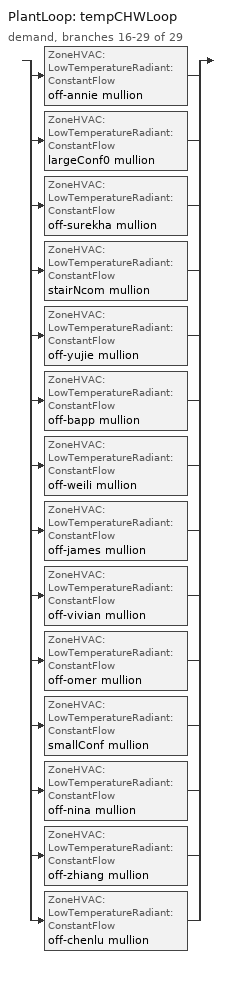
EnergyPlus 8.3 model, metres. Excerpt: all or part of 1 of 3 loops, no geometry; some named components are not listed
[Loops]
PlantLoop 'tempCHWLoop'
 demand, branches 16-29 of 29: split
  | ZoneHVAC:LowTemperatureRadiant:ConstantFlow 'off-annie mullion'
  | ZoneHVAC:LowTemperatureRadiant:ConstantFlow 'largeConf0 mullion'
  | ZoneHVAC:LowTemperatureRadiant:ConstantFlow 'off-surekha mullion'
  | ZoneHVAC:LowTemperatureRadiant:ConstantFlow 'stairNcom mullion'
  | ZoneHVAC:LowTemperatureRadiant:ConstantFlow 'off-yujie mullion'
  | ZoneHVAC:LowTemperatureRadiant:ConstantFlow 'off-bapp mullion'
  | ZoneHVAC:LowTemperatureRadiant:ConstantFlow 'off-weili mullion'
  | ZoneHVAC:LowTemperatureRadiant:ConstantFlow 'off-james mullion'
  | ZoneHVAC:LowTemperatureRadiant:ConstantFlow 'off-vivian mullion'
  | ZoneHVAC:LowTemperatureRadiant:ConstantFlow 'off-omer mullion'
  | ZoneHVAC:LowTemperatureRadiant:ConstantFlow 'smallConf mullion'
  | ZoneHVAC:LowTemperatureRadiant:ConstantFlow 'off-nina mullion'
  | ZoneHVAC:LowTemperatureRadiant:ConstantFlow 'off-zhiang mullion'
  | ZoneHVAC:LowTemperatureRadiant:ConstantFlow 'off-chenlu mullion'
